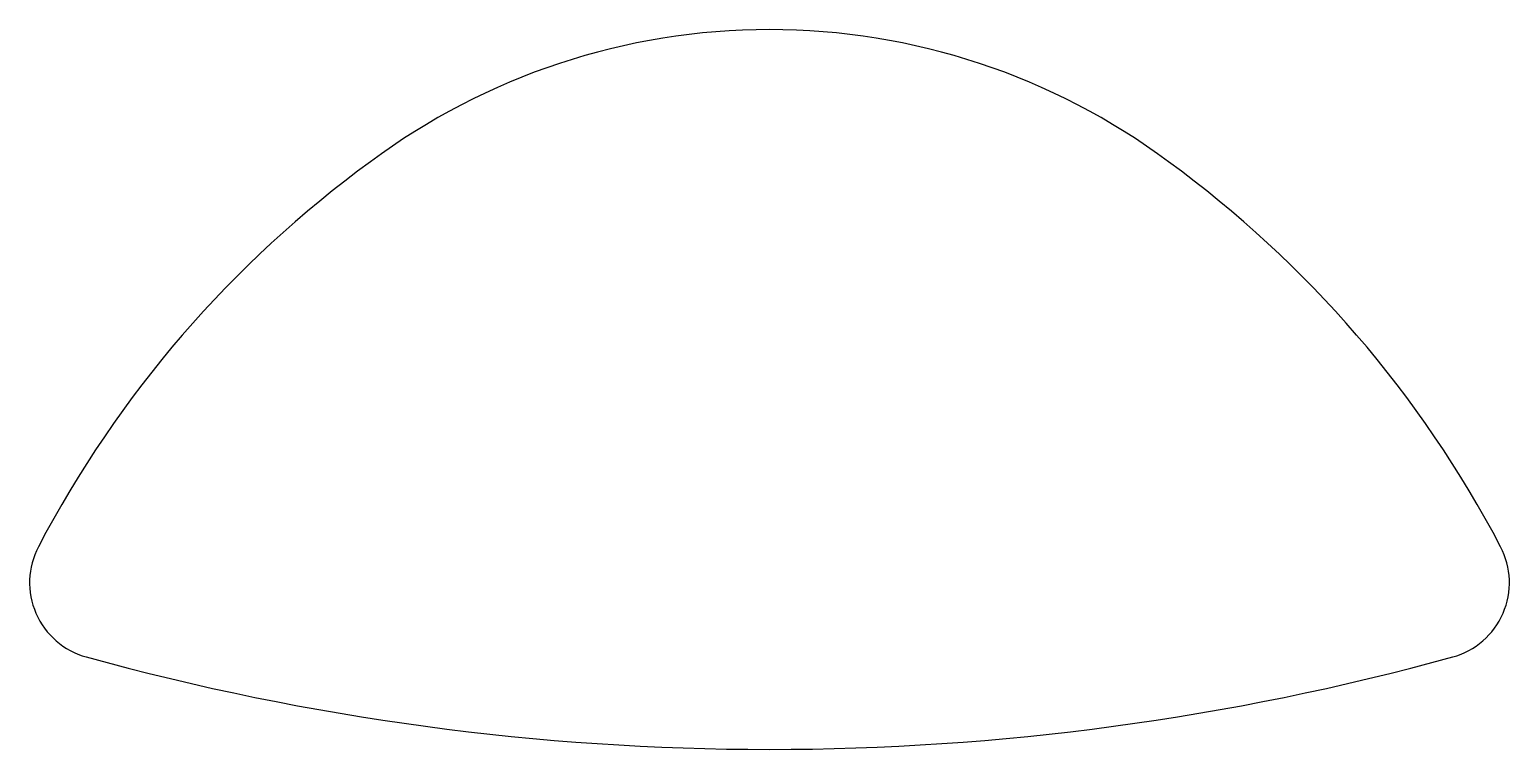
# Model space of a CAD drawing. Extents: x 698 to 726.8, y -20.8 to -6.8.
import ezdxf

# ---------------------------------------------------------------- set-up
doc = ezdxf.new("R2010")
doc.units = 0
doc.header["$LTSCALE"] = 15
doc.layers.get('0').update_dxf_attribs({"linetype": 'CONTINUOUS'})

msp = doc.modelspace()

# ---------------------------------------------------------------- linework, layer by layer
at = {"color": 0, "ltscale": 0.05}
msp.add_lwpolyline([(725.726, -18.987, 0.478252), (726.656, -16.845, 0.115044), (720.195, -9.354, 0.161253), (712.437, -6.785, 0.161253), (704.678, -9.354, 0.115044), (698.218, -16.845, 0.478252), (699.148, -18.987, 0.135321)], format="xyb", close=True, dxfattribs=at)

doc.saveas('drawing.dxf')
